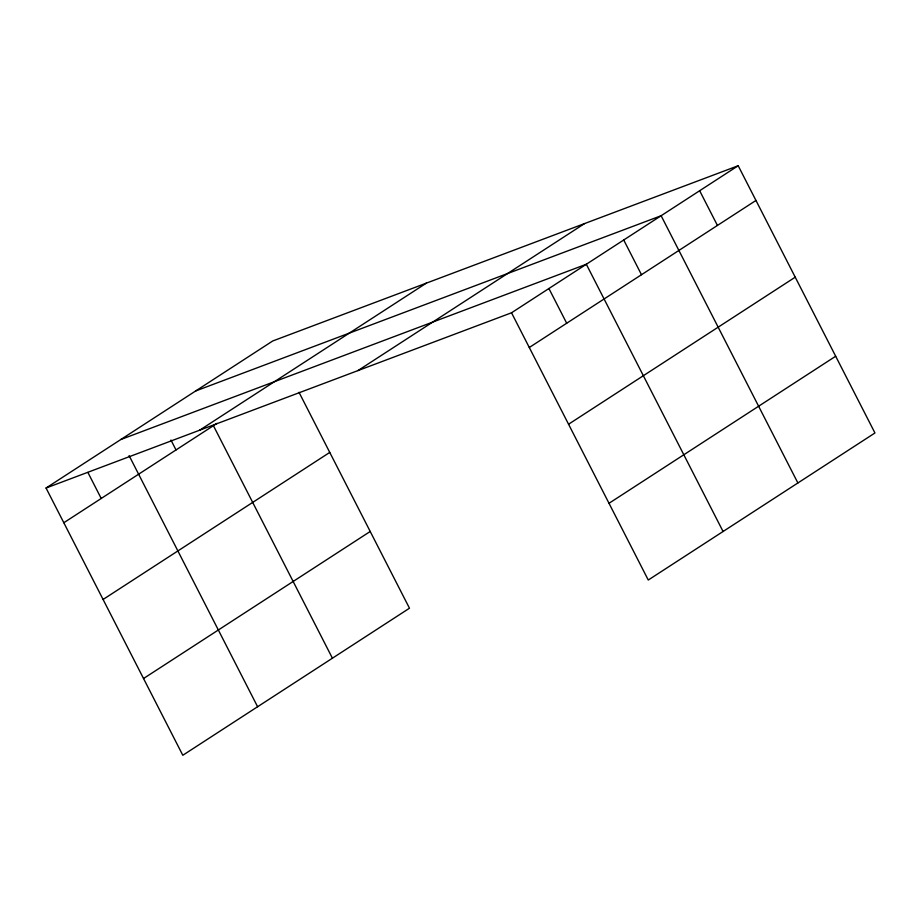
<?xml version="1.0" encoding="UTF-8"?>
<svg xmlns="http://www.w3.org/2000/svg" width="921" height="921" viewBox="0 0 921 921"><rect width="100%" height="100%" fill="white"/><g stroke="black" fill="none" stroke-linecap="round" stroke-linejoin="round"><path stroke-width="1.38" d="M46.05 488.026L272.731 340.977L738.193 165.734L874.95 432.974L648.269 580.023L511.523 312.783L46.05 488.026L182.807 755.266L409.477 608.217L299.003 392.311M199.65 430.199L426.331 283.15M63.814 522.737L217.034 423.338M357.912 370.61L584.593 223.561M511.523 312.783L738.193 165.734M103.083 599.467L329.753 452.418M529.287 347.505L755.957 200.456M143.538 678.524L370.219 531.475M568.556 424.236L795.226 277.186M609.011 503.292L835.681 356.243M195.655 390.965L661.128 215.733L797.885 482.972M120.858 439.501L586.32 264.258L723.077 531.498M699.661 190.739L717.424 225.449M623.724 240.001L641.488 274.711M548.916 288.526L566.691 323.236M213.419 425.686L332.412 658.204M170.949 440.031L176.015 449.943M129.101 455.619L257.604 706.729M87.898 472.438L101.218 498.48"/></g></svg>
